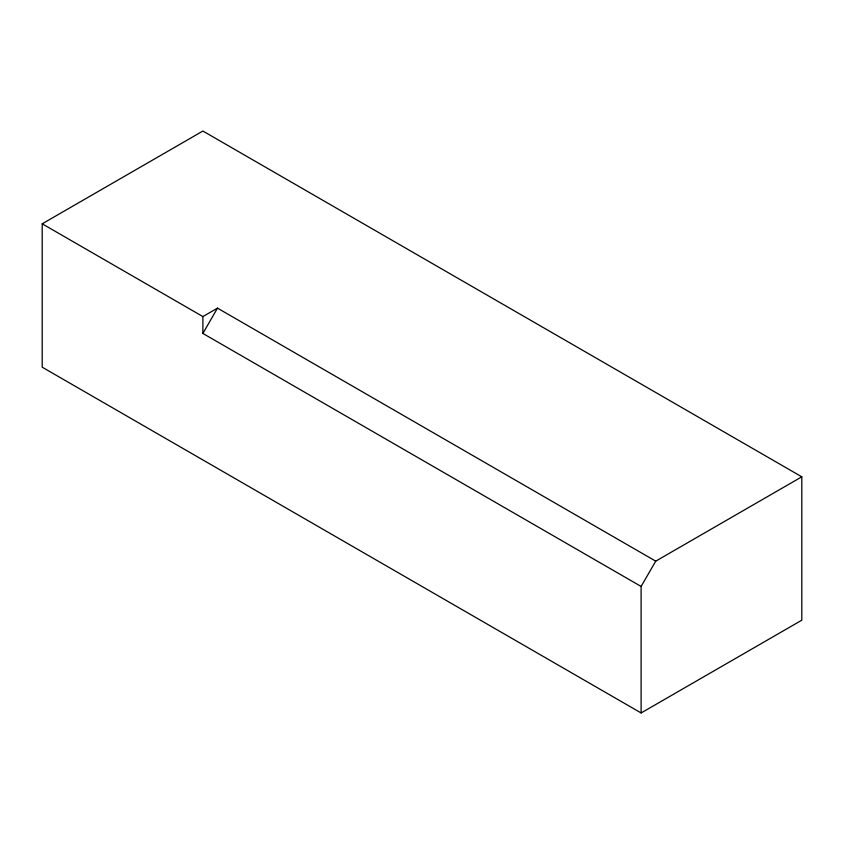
<?xml version="1.0" encoding="UTF-8"?>
<svg xmlns="http://www.w3.org/2000/svg" width="844" height="844" viewBox="0 0 844 844"><rect width="100%" height="100%" fill="white"/><g stroke="black" fill="none" stroke-linecap="round" stroke-linejoin="round"><path stroke-width="1.27" d="M641.113 712.958L641.113 586.453L202.887 333.443L217.488 308.144L655.725 561.154L801.8 476.818L801.8 620.192L641.113 712.958L42.2 367.182L42.2 223.808L202.887 131.042L801.8 476.818M641.113 586.453L655.725 561.154M42.2 223.808L202.887 316.574L217.488 308.144M202.887 316.574L202.887 333.443"/></g></svg>
